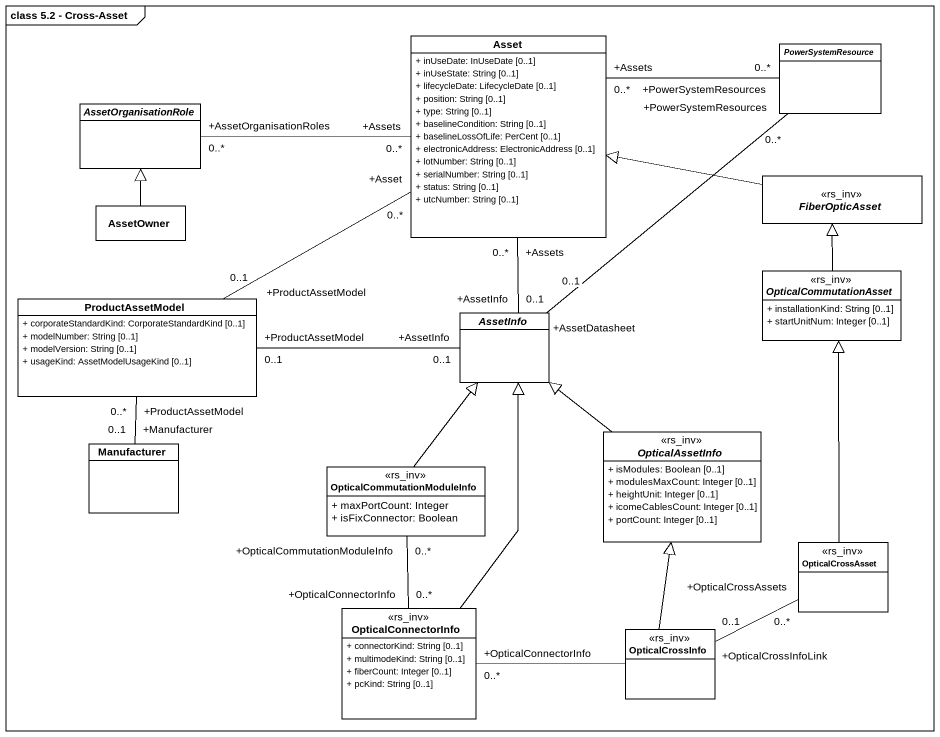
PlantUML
@startuml
mainframe class 5.2 - Cross-Asset
hide circle
hide empty members
skinparam classAttributeIconSize 0
class Asset {
  + inUseDate: InUseDate [0..1]
  + inUseState: String [0..1]
  + lifecycleDate: LifecycleDate [0..1]
  + position: String [0..1]
  + type: String [0..1]
  + baselineCondition: String [0..1]
  + baselineLossOfLife: PerCent [0..1]
  + electronicAddress: ElectronicAddress [0..1]
  + lotNumber: String [0..1]
  + serialNumber: String [0..1]
  + status: String [0..1]
  + utcNumber: String [0..1]
}
abstract class PowerSystemResource
abstract class AssetOrganisationRole
class AssetOwner
abstract class FiberOpticAsset <<rs_inv>>
abstract class OpticalCommutationAsset <<rs_inv>> {
  + installationKind: String [0..1]
  + startUnitNum: Integer [0..1]
}
class ProductAssetModel {
  + corporateStandardKind: CorporateStandardKind [0..1]
  + modelNumber: String [0..1]
  + modelVersion: String [0..1]
  + usageKind: AssetModelUsageKind [0..1]
}
abstract class AssetInfo
class Manufacturer
class OpticalCommutationModuleInfo <<rs_inv>> {
  + maxPortCount: Integer
  + isFixConnector: Boolean
}
abstract class OpticalAssetInfo <<rs_inv>> {
  + isModules: Boolean [0..1]
  + modulesMaxCount: Integer [0..1]
  + heightUnit: Integer [0..1]
  + icomeCablesCount: Integer [0..1]
  + portCount: Integer [0..1]
}
class OpticalCrossAsset <<rs_inv>>
class OpticalConnectorInfo <<rs_inv>> {
  + connectorKind: String [0..1]
  + multimodeKind: String [0..1]
  + fiberCount: Integer [0..1]
  + pcKind: String [0..1]
}
class OpticalCrossInfo <<rs_inv>>
Asset "+Assets\n0..*" -right- "+PowerSystemResources\n0..*" PowerSystemResource
Asset "+Assets\n0..*" -left- "+AssetOrganisationRoles\n0..*" AssetOrganisationRole
Asset "+Asset\n0..*" -left- "+ProductAssetModel\n0..1" ProductAssetModel
Asset "+Assets\n0..*" -- "+AssetInfo\n0..1" AssetInfo
AssetOwner -up-|> AssetOrganisationRole
FiberOpticAsset -left-|> Asset
OpticalCommutationAsset -up-|> FiberOpticAsset
ProductAssetModel "+ProductAssetModel\n0..1" -right- "+AssetInfo\n0..1" AssetInfo
ProductAssetModel "+ProductAssetModel\n0..*" -- "+Manufacturer\n0..1" Manufacturer
AssetInfo "+AssetDatasheet\n0..1" -up- "+PowerSystemResources\n0..*" PowerSystemResource
OpticalCommutationModuleInfo -up-|> AssetInfo
OpticalCommutationModuleInfo "+OpticalCommutationModuleInfo\n0..*" -- "+OpticalConnectorInfo\n0..*" OpticalConnectorInfo
OpticalAssetInfo -up-|> AssetInfo
OpticalCrossAsset -up-|> OpticalCommutationAsset
OpticalCrossAsset "+OpticalCrossAssets\n0..*" -left- "+OpticalCrossInfoLink\n0..1" OpticalCrossInfo
OpticalConnectorInfo -up-|> AssetInfo
OpticalCrossInfo -up-|> OpticalAssetInfo
OpticalCrossInfo -left- "+OpticalConnectorInfo\n0..*" OpticalConnectorInfo
@enduml
